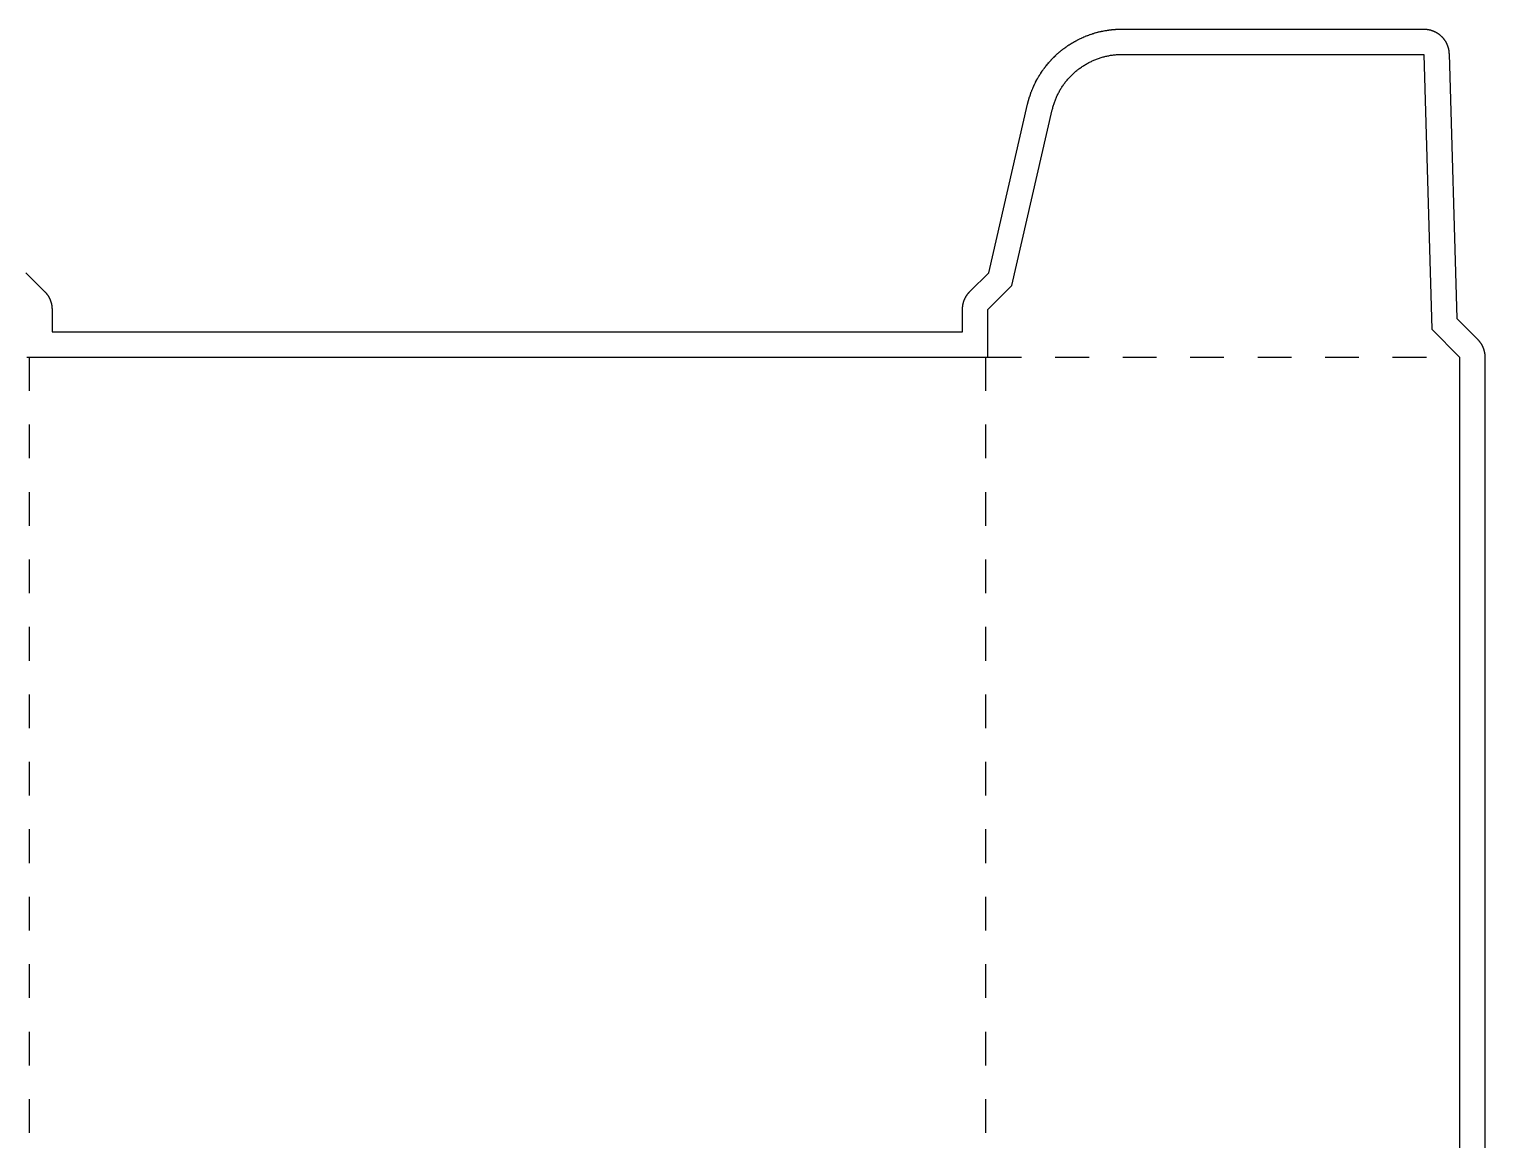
# Model space of a CAD drawing. Extents: x -9 to 1073, y -897 to 0.
# Drawn here: x 555 to 1073, y -502 to -106 of the extents above; entities that cross this region are included whole.
import ezdxf

# ---------------------------------------------------------------- set-up
doc = ezdxf.new("R2010")
doc.units = 0
doc.linetypes.add('DASHED', pattern=[24, 12, -12])
for name, color, linetype in [('BLEED', 3, 'CONTINUOUS'), ('CREASE', 5, 'DASHED'), ('CUT', 1, 'CONTINUOUS')]:
    doc.layers.add(name, color=color, linetype=linetype)

msp = doc.modelspace()

# ---------------------------------------------------------------- linework, layer by layer
at = {"layer": 'BLEED'}
for p, q in [((930.9578, -108.8669), (931.2754, -108.7387)), ((931.2754, -108.7387), (931.3934, -108.6919)), ((931.3934, -108.6919), (931.7131, -108.5681)), ((931.7131, -108.5681), (931.8305, -108.5234)), ((931.8305, -108.5234), (932.1523, -108.4039)), ((932.1523, -108.4039), (932.2589, -108.365)), ((932.2589, -108.365), (932.5814, -108.2498)), ((932.5814, -108.2498), (932.7002, -108.2088)), ((932.7002, -108.2088), (933.025, -108.0979)), ((933.025, -108.0979), (933.1322, -108.0619)), ((933.1322, -108.0619), (933.4577, -107.9554)), ((933.4577, -107.9554), (933.5772, -107.9172)), ((933.5772, -107.9172), (933.9048, -107.815)), ((933.9048, -107.815), (934.0315, -107.7761)), ((934.0315, -107.7761), (934.3598, -107.6789)), ((934.3598, -107.6789), (934.4621, -107.6494)), ((934.4621, -107.6494), (934.7926, -107.5558)), ((934.7926, -107.5558), (934.92, -107.5205)), ((934.92, -107.5205), (935.2512, -107.4319)), ((935.2512, -107.4319), (935.3441, -107.4074)), ((935.3441, -107.4074), (935.676, -107.3225)), ((935.676, -107.3225), (935.8279, -107.2858)), ((935.8279, -107.2858), (936.1613, -107.2066)), ((936.1613, -107.2066), (936.2592, -107.1835)), ((936.2592, -107.1835), (936.594, -107.1079)), ((936.594, -107.1079), (936.7056, -107.0834)), ((936.7056, -107.0834), (937.0411, -107.0122)), ((937.0411, -107.0122), (937.1722, -106.9855)), ((937.1722, -106.9855), (937.5084, -106.9193)), ((937.5084, -106.9193), (937.6214, -106.8977)), ((937.6214, -106.8977), (937.9584, -106.8358)), ((937.9584, -106.8358), (938.093, -106.812)), ((938.093, -106.812), (938.4314, -106.7551)), ((938.4314, -106.7551), (938.5236, -106.74)), ((938.5236, -106.74), (938.862, -106.6867)), ((938.862, -106.6867), (938.9966, -106.6666)), ((938.9966, -106.6666), (939.3365, -106.6183)), ((939.3365, -106.6183), (939.4668, -106.601)), ((939.4668, -106.601), (939.8066, -106.5578)), ((939.8066, -106.5578), (939.9017, -106.5463)), ((939.9017, -106.5463), (940.2422, -106.5067)), ((940.2422, -106.5067), (940.3754, -106.4923)), ((940.3754, -106.4923), (940.7167, -106.4578)), ((940.7167, -106.4578), (940.8478, -106.4455)), ((940.8478, -106.4455), (941.189, -106.416)), ((941.189, -106.416), (941.3028, -106.4066)), ((941.3028, -106.4066), (941.6448, -106.3814)), ((941.6448, -106.3814), (941.7578, -106.3735)), ((941.7578, -106.3735), (942.0998, -106.3526)), ((942.0998, -106.3526), (942.233, -106.3454)), ((942.233, -106.3454), (942.5758, -106.3296)), ((942.5758, -106.3296), (942.6888, -106.3253)), ((942.6888, -106.3253), (943.0315, -106.3138)), ((943.0315, -106.3138), (943.1446, -106.3109)), ((943.1446, -106.3109), (943.4873, -106.3037)), ((943.4873, -106.3037), (943.6198, -106.3015)), ((943.6198, -106.3015), (943.9625, -106.2994)), ((943.9625, -106.2994), (1051.2994, -106.2994)), ((1051.2994, -106.2994), (1051.4131, -106.3001)), ((1051.4131, -106.3001), (1051.5269, -106.3022)), ((1051.5269, -106.3022), (1051.6406, -106.3058)), ((1051.6406, -106.3058), (1051.7544, -106.3109)), ((1051.7544, -106.3109), (1051.8682, -106.3174)), ((1051.8682, -106.3174), (1051.9819, -106.3253)), ((1051.9819, -106.3253), (1052.095, -106.3346)), ((1052.095, -106.3346), (1052.2087, -106.3454)), ((1052.2087, -106.3454), (1052.3218, -106.3577)), ((1052.3218, -106.3577), (1052.4348, -106.3714)), ((1052.4348, -106.3714), (1052.5478, -106.3865)), ((1052.5478, -106.3865), (1052.6602, -106.403)), ((1052.6602, -106.403), (1052.7725, -106.421)), ((1052.7725, -106.421), (1052.8848, -106.4398)), ((1052.8848, -106.4398), (1052.9971, -106.4606)), ((1052.9971, -106.4606), (1053.1087, -106.483)), ((1053.1087, -106.483), (1053.2196, -106.5067)), ((1053.2196, -106.5067), (1053.3312, -106.5319)), ((1053.3312, -106.5319), (1053.4414, -106.5578)), ((1053.4414, -106.5578), (1053.5522, -106.5859)), ((1053.5522, -106.5859), (1053.6617, -106.6147)), ((1053.6617, -106.6147), (1053.7718, -106.6457)), ((1053.7718, -106.6457), (1053.8813, -106.6774)), ((1053.8813, -106.6774), (1053.99, -106.7112)), ((1053.99, -106.7112), (1054.098, -106.7458)), ((1054.098, -106.7458), (1054.206, -106.7818)), ((1054.206, -106.7818), (1054.314, -106.8192)), ((1054.314, -106.8192), (1054.4206, -106.8581)), ((1054.4206, -106.8581), (1054.5271, -106.8984)), ((1054.5271, -106.8984), (1054.633, -106.9394)), ((1054.633, -106.9394), (1054.7388, -106.9826)), ((1054.7388, -106.9826), (1054.8439, -107.0266)), ((1054.8439, -107.0266), (1054.9483, -107.0719)), ((1054.9483, -107.0719), (1055.052, -107.1187)), ((1055.052, -107.1187), (1055.155, -107.167)), ((1055.155, -107.167), (1055.2572, -107.2166)), ((1055.2572, -107.2166), (1055.3594, -107.267)), ((1055.3594, -107.267), (1055.461, -107.3189)), ((1055.461, -107.3189), (1055.561, -107.3722)), ((1055.561, -107.3722), (1055.6611, -107.4269)), ((1055.6611, -107.4269), (1055.7605, -107.483)), ((1055.7605, -107.483), (1055.8591, -107.5399)), ((1055.8591, -107.5399), (1055.957, -107.5982)), ((1055.957, -107.5982), (1056.0535, -107.658)), ((1056.0535, -107.658), (1056.15, -107.7185)), ((1056.15, -107.7185), (1056.2458, -107.7804)), ((1056.2458, -107.7804), (1056.3401, -107.8438)), ((1056.3401, -107.8438), (1056.4344, -107.9078)), ((1056.4344, -107.9078), (1056.5273, -107.9734)), ((1056.5273, -107.9734), (1056.6194, -108.0403)), ((1056.6194, -108.0403), (1056.7109, -108.108)), ((1056.7109, -108.108), (1056.8016, -108.1771)), ((1056.8016, -108.1771), (1056.8909, -108.247)), ((1056.8909, -108.247), (1056.9802, -108.3182)), ((1056.9802, -108.3182), (1057.068, -108.391)), ((1057.068, -108.391), (1057.1544, -108.4644)), ((1057.1544, -108.4644), (1057.2408, -108.5393)), ((1057.2408, -108.5393), (1057.3258, -108.6149)), ((1057.3258, -108.6149), (1057.41, -108.6912)), ((1057.41, -108.6912), (1057.4928, -108.769)), ((922.2235, -114.053), (922.4906, -113.8378)), ((922.4906, -113.8378), (922.5763, -113.7701)), ((922.5763, -113.7701), (922.8456, -113.5584)), ((922.8456, -113.5584), (922.9507, -113.477)), ((922.9507, -113.477), (923.2236, -113.269)), ((923.2236, -113.269), (923.3107, -113.2034)), ((923.3107, -113.2034), (923.5858, -112.999)), ((923.5858, -112.999), (923.6959, -112.9183)), ((923.6959, -112.9183), (923.9738, -112.7182)), ((923.9738, -112.7182), (924.0595, -112.657)), ((924.0595, -112.657), (924.3403, -112.4597)), ((924.3403, -112.4597), (924.4526, -112.3819)), ((924.4526, -112.3819), (924.7363, -112.189)), ((924.7363, -112.189), (924.8278, -112.1278)), ((924.8278, -112.1278), (925.1136, -111.9384)), ((925.1136, -111.9384), (925.2274, -111.8642)), ((925.2274, -111.8642), (925.5161, -111.6792)), ((925.5161, -111.6792), (925.609, -111.6202)), ((925.609, -111.6202), (925.8998, -111.4387)), ((925.8998, -111.4387), (925.9942, -111.3811)), ((925.9942, -111.3811), (926.2872, -111.2033)), ((926.2872, -111.2033), (926.4038, -111.1334)), ((926.4038, -111.1334), (926.6998, -110.9599)), ((926.6998, -110.9599), (926.8013, -110.9016)), ((926.8013, -110.9016), (927.0986, -110.7324)), ((927.0986, -110.7324), (927.203, -110.6741)), ((927.203, -110.6741), (927.5033, -110.5085)), ((927.5033, -110.5085), (927.5998, -110.4559)), ((927.5998, -110.4559), (927.9022, -110.2939)), ((927.9022, -110.2939), (928.0296, -110.227)), ((928.0296, -110.227), (928.3342, -110.07)), ((928.3342, -110.07), (928.4321, -110.0203)), ((928.4321, -110.0203), (928.7388, -109.867)), ((928.7388, -109.867), (928.8526, -109.8108)), ((928.8526, -109.8108), (929.1614, -109.6618)), ((929.1614, -109.6618), (929.2601, -109.615)), ((929.2601, -109.615), (929.5711, -109.4695)), ((929.5711, -109.4695), (929.695, -109.4126)), ((929.695, -109.4126), (930.0074, -109.2722)), ((930.0074, -109.2722), (930.1003, -109.2312)), ((930.1003, -109.2312), (930.4142, -109.0944)), ((930.4142, -109.0944), (930.5374, -109.0418)), ((930.5374, -109.0418), (930.8542, -108.9094)), ((930.8542, -108.9094), (930.9578, -108.8669)), ((1057.4928, -108.769), (1057.5749, -108.8482)), ((1057.5749, -108.8482), (1057.6562, -108.9281)), ((1057.6562, -108.9281), (1057.7362, -109.0087)), ((1057.7362, -109.0087), (1057.8154, -109.0908)), ((1057.8154, -109.0908), (1057.8931, -109.1736)), ((1057.8931, -109.1736), (1057.9702, -109.2578)), ((1057.9702, -109.2578), (1058.0458, -109.3428)), ((1058.0458, -109.3428), (1058.1206, -109.4285)), ((1058.1206, -109.4285), (1058.1948, -109.5149)), ((1058.1948, -109.5149), (1058.2668, -109.6027)), ((1058.2668, -109.6027), (1058.3388, -109.6913)), ((1058.3388, -109.6913), (1058.4086, -109.7806)), ((1058.4086, -109.7806), (1058.4785, -109.8713)), ((1058.4785, -109.8713), (1058.5462, -109.9627)), ((1058.5462, -109.9627), (1058.6131, -110.0549)), ((1058.6131, -110.0549), (1058.6786, -110.1478)), ((1058.6786, -110.1478), (1058.7434, -110.2414)), ((1058.7434, -110.2414), (1058.8068, -110.3357)), ((1058.8068, -110.3357), (1058.8694, -110.4314)), ((1058.8694, -110.4314), (1058.9299, -110.5272)), ((1058.9299, -110.5272), (1058.9897, -110.6244)), ((1058.9897, -110.6244), (1059.048, -110.7216)), ((1059.048, -110.7216), (1059.1056, -110.8202)), ((1059.1056, -110.8202), (1059.1618, -110.9196)), ((1059.1618, -110.9196), (1059.2165, -111.019)), ((1059.2165, -111.019), (1059.2698, -111.1198)), ((1059.2698, -111.1198), (1059.3223, -111.2206)), ((1059.3223, -111.2206), (1059.3734, -111.3228)), ((1059.3734, -111.3228), (1059.4231, -111.425)), ((1059.4231, -111.425), (1059.4714, -111.528)), ((1059.4714, -111.528), (1059.5182, -111.6317)), ((1059.5182, -111.6317), (1059.5642, -111.7361)), ((1059.5642, -111.7361), (1059.6082, -111.8412)), ((1059.6082, -111.8412), (1059.6514, -111.9463)), ((1059.6514, -111.9463), (1059.6931, -112.0522)), ((1059.6931, -112.0522), (1059.7334, -112.1587)), ((1059.7334, -112.1587), (1059.7723, -112.2653)), ((1059.7723, -112.2653), (1059.8105, -112.3726)), ((1059.8105, -112.3726), (1059.8465, -112.4806)), ((1059.8465, -112.4806), (1059.8818, -112.5893)), ((1059.8818, -112.5893), (1059.9149, -112.698)), ((1059.9149, -112.698), (1059.9473, -112.8074)), ((1059.9473, -112.8074), (1059.9782, -112.9169)), ((1059.9782, -112.9169), (1060.0078, -113.0263)), ((1060.0078, -113.0263), (1060.0358, -113.1372)), ((1060.0358, -113.1372), (1060.0625, -113.2474)), ((1060.0625, -113.2474), (1060.0877, -113.359)), ((1060.0877, -113.359), (1060.1114, -113.4698)), ((1060.1114, -113.4698), (1060.1338, -113.5814)), ((1060.1338, -113.5814), (1060.1546, -113.6938)), ((1060.1546, -113.6938), (1060.1748, -113.8054)), ((1060.1748, -113.8054), (1060.1928, -113.9177)), ((1060.1928, -113.9177), (1060.2094, -114.0307)), ((917.0208, -119.3134), (917.2361, -119.0462)), ((917.2361, -119.0462), (917.3038, -118.9642)), ((917.3038, -118.9642), (917.5219, -118.6999)), ((917.5219, -118.6999), (917.5997, -118.607)), ((917.5997, -118.607), (917.8214, -118.3457)), ((917.8214, -118.3457), (917.8999, -118.2535)), ((917.8999, -118.2535), (918.1253, -117.995)), ((918.1253, -117.995), (918.2052, -117.905)), ((918.2052, -117.905), (918.4342, -117.6494)), ((918.4342, -117.6494), (918.5242, -117.5508)), ((918.5242, -117.5508), (918.7567, -117.2988)), ((918.7567, -117.2988), (918.8294, -117.2203)), ((918.8294, -117.2203), (919.0649, -116.9712)), ((919.0649, -116.9712), (919.1578, -116.8747)), ((919.1578, -116.8747), (919.3968, -116.6292)), ((919.3968, -116.6292), (919.4717, -116.5529)), ((919.4717, -116.5529), (919.7136, -116.3102)), ((919.7136, -116.3102), (919.7993, -116.226)), ((919.7993, -116.226), (920.0448, -115.9862)), ((920.0448, -115.9862), (920.1406, -115.8934)), ((920.1406, -115.8934), (920.3897, -115.6572)), ((920.3897, -115.6572), (920.4682, -115.5838)), ((920.4682, -115.5838), (920.7194, -115.3512)), ((920.7194, -115.3512), (920.8188, -115.2612)), ((920.8188, -115.2612), (921.0737, -115.0322)), ((921.0737, -115.0322), (921.163, -114.953)), ((921.163, -114.953), (921.4214, -114.727)), ((921.4214, -114.727), (921.5035, -114.6564)), ((921.5035, -114.6564), (921.7642, -114.4339)), ((921.7642, -114.4339), (921.8772, -114.3389)), ((921.8772, -114.3389), (922.1414, -114.1207)), ((922.1414, -114.1207), (922.2235, -114.053)), ((1060.2094, -114.0307), (1060.2245, -114.1438)), ((1060.2245, -114.1438), (1060.2389, -114.2561)), ((1060.2389, -114.2561), (1060.2511, -114.3698)), ((1060.2511, -114.3698), (1060.2619, -114.4829)), ((1060.2619, -114.4829), (1060.272, -114.5966)), ((1060.272, -114.5966), (1060.2799, -114.7097)), ((1060.2799, -114.7097), (1060.2871, -114.8234)), ((1060.2871, -114.8234), (1060.2922, -114.9372)), ((1060.2922, -114.9372), (1060.2958, -115.0387)), ((1060.2958, -115.0387), (1063.0267, -209.2594)), ((913.6894, -124.3447), (913.8542, -124.0445)), ((913.8542, -124.0445), (913.9162, -123.9336)), ((913.9162, -123.9336), (914.0854, -123.6355)), ((914.0854, -123.6355), (914.1358, -123.5484)), ((914.1358, -123.5484), (914.3086, -123.2518)), ((914.3086, -123.2518), (914.3827, -123.1265)), ((914.3827, -123.1265), (914.5598, -122.8334)), ((914.5598, -122.8334), (914.6124, -122.7478)), ((914.6124, -122.7478), (914.7931, -122.4562)), ((914.7931, -122.4562), (914.8658, -122.341)), ((914.8658, -122.341), (915.0509, -122.0522)), ((915.0509, -122.0522), (915.1164, -121.9514)), ((915.1164, -121.9514), (915.305, -121.6656)), ((915.305, -121.6656), (915.3749, -121.5612)), ((915.3749, -121.5612), (915.5678, -121.2775)), ((915.5678, -121.2775), (915.6305, -121.1868)), ((915.6305, -121.1868), (915.827, -120.9053)), ((915.827, -120.9053), (915.9034, -120.798)), ((915.9034, -120.798), (916.1035, -120.5201)), ((916.1035, -120.5201), (916.1683, -120.4315)), ((916.1683, -120.4315), (916.3721, -120.1558)), ((916.3721, -120.1558), (916.4441, -120.0586)), ((916.4441, -120.0586), (916.6514, -119.7857)), ((916.6514, -119.7857), (916.7256, -119.6899)), ((916.7256, -119.6899), (916.9366, -119.4199)), ((916.9366, -119.4199), (917.0208, -119.3134)), ((911.3998, -129.541), (911.4372, -129.4337)), ((911.4372, -129.4337), (911.5517, -129.1104)), ((911.5517, -129.1104), (911.5985, -128.9815)), ((911.5985, -128.9815), (911.718, -128.6597)), ((911.718, -128.6597), (911.7562, -128.5582)), ((911.7562, -128.5582), (911.8793, -128.2385)), ((911.8793, -128.2385), (911.9232, -128.1276)), ((911.9232, -128.1276), (912.0506, -127.8094)), ((912.0506, -127.8094), (912.0953, -127.6992)), ((912.0953, -127.6992), (912.227, -127.3824)), ((912.227, -127.3824), (912.2767, -127.2658)), ((912.2767, -127.2658), (912.4128, -126.9511)), ((912.4128, -126.9511), (912.4639, -126.8352)), ((912.4639, -126.8352), (912.6043, -126.5227)), ((912.6043, -126.5227), (912.654, -126.4147)), ((912.654, -126.4147), (912.7987, -126.1037)), ((912.7987, -126.1037), (912.8527, -125.9892)), ((912.8527, -125.9892), (913.0018, -125.6803)), ((913.0018, -125.6803), (913.05, -125.5817)), ((913.05, -125.5817), (913.2026, -125.275)), ((913.2026, -125.275), (913.2559, -125.1691)), ((913.2559, -125.1691), (913.4129, -124.8638)), ((913.4129, -124.8638), (913.4762, -124.7443)), ((913.4762, -124.7443), (913.6894, -124.3447)), ((896.5584, -192.965), (910.3918, -133.0474)), ((910.3918, -133.0474), (910.4054, -132.9919)), ((910.4054, -132.9919), (910.4846, -132.6586)), ((910.4846, -132.6586), (910.5163, -132.529)), ((910.5163, -132.529), (910.6006, -132.1963)), ((910.6006, -132.1963), (910.6301, -132.0811)), ((910.6301, -132.0811), (910.7186, -131.7499)), ((910.7186, -131.7499), (910.7453, -131.652)), ((910.7453, -131.652), (910.8374, -131.3222)), ((910.8374, -131.3222), (910.8742, -131.1955)), ((910.8742, -131.1955), (910.9714, -130.8665)), ((910.9714, -130.8665), (911.0059, -130.752)), ((911.0059, -130.752), (911.1074, -130.4244)), ((911.1074, -130.4244), (911.1492, -130.2934)), ((911.1492, -130.2934), (911.2558, -129.9672)), ((911.2558, -129.9672), (911.2896, -129.865)), ((911.2896, -129.865), (911.3998, -129.541)), ((554.071, -192.965), (560.7497, -199.6438)), ((889.8797, -199.6438), (896.5584, -192.965)), ((560.7497, -199.6438), (560.8296, -199.7251)), ((560.8296, -199.7251), (560.9088, -199.8072)), ((560.9088, -199.8072), (560.9866, -199.89)), ((560.9866, -199.89), (561.0636, -199.9742)), ((561.0636, -199.9742), (561.1392, -200.0585)), ((561.1392, -200.0585), (561.2141, -200.1449)), ((561.2141, -200.1449), (561.2875, -200.2313)), ((561.2875, -200.2313), (561.3602, -200.3191)), ((561.3602, -200.3191), (561.4315, -200.4077)), ((561.4315, -200.4077), (561.5014, -200.4977)), ((561.5014, -200.4977), (561.5705, -200.5877)), ((561.5705, -200.5877), (561.6389, -200.6791)), ((561.6389, -200.6791), (561.7058, -200.7713)), ((561.7058, -200.7713), (561.7714, -200.8642)), ((561.7714, -200.8642), (561.8354, -200.9585)), ((561.8354, -200.9585), (561.8988, -201.0528)), ((561.8988, -201.0528), (561.9607, -201.1486)), ((561.9607, -201.1486), (562.0219, -201.2443)), ((562.0219, -201.2443), (562.0817, -201.3415)), ((562.0817, -201.3415), (562.14, -201.4394)), ((562.14, -201.4394), (562.1969, -201.5381)), ((562.1969, -201.5381), (562.253, -201.6367)), ((562.253, -201.6367), (562.3078, -201.7368)), ((562.3078, -201.7368), (562.361, -201.8376)), ((562.361, -201.8376), (562.4129, -201.9384)), ((562.4129, -201.9384), (562.464, -202.0406)), ((888.161, -202.05), (888.2114, -201.9478)), ((888.2114, -201.9478), (888.2633, -201.8462)), ((888.2633, -201.8462), (888.3166, -201.7462)), ((888.3166, -201.7462), (888.3713, -201.6461)), ((888.3713, -201.6461), (888.4274, -201.5467)), ((888.4274, -201.5467), (888.4843, -201.4481)), ((888.4843, -201.4481), (888.5426, -201.3502)), ((888.5426, -201.3502), (888.6024, -201.2537)), ((888.6024, -201.2537), (888.6629, -201.1572)), ((888.6629, -201.1572), (888.7248, -201.0614)), ((888.7248, -201.0614), (888.7882, -200.9671)), ((888.7882, -200.9671), (888.8522, -200.8728)), ((888.8522, -200.8728), (888.9178, -200.7799)), ((888.9178, -200.7799), (888.9847, -200.6878)), ((888.9847, -200.6878), (889.0524, -200.5963)), ((889.0524, -200.5963), (889.1215, -200.5056)), ((889.1215, -200.5056), (889.1914, -200.4163)), ((889.1914, -200.4163), (889.2626, -200.327)), ((889.2626, -200.327), (889.3354, -200.2392)), ((889.3354, -200.2392), (889.4088, -200.1528)), ((889.4088, -200.1528), (889.4837, -200.0664)), ((889.4837, -200.0664), (889.5593, -199.9814)), ((889.5593, -199.9814), (889.6356, -199.8972)), ((889.6356, -199.8972), (889.7134, -199.8144)), ((889.7134, -199.8144), (889.7926, -199.7323)), ((889.7926, -199.7323), (889.8797, -199.6438)), ((562.464, -202.0406), (562.5137, -202.1429)), ((562.5137, -202.1429), (562.5619, -202.2458)), ((562.5619, -202.2458), (562.6087, -202.3495)), ((562.6087, -202.3495), (562.6541, -202.4539)), ((562.6541, -202.4539), (562.6987, -202.559)), ((562.6987, -202.559), (562.7412, -202.6642)), ((562.7412, -202.6642), (562.783, -202.77)), ((562.783, -202.77), (562.8233, -202.8766)), ((562.8233, -202.8766), (562.8622, -202.9838)), ((562.8622, -202.9838), (562.8996, -203.0911)), ((562.8996, -203.0911), (562.9363, -203.1991)), ((562.9363, -203.1991), (562.9709, -203.3078)), ((562.9709, -203.3078), (563.0047, -203.4166)), ((563.0047, -203.4166), (563.0364, -203.5253)), ((563.0364, -203.5253), (563.0674, -203.6354)), ((563.0674, -203.6354), (563.0969, -203.7449)), ((563.0969, -203.7449), (563.1242, -203.8558)), ((563.1242, -203.8558), (563.1509, -203.9659)), ((563.1509, -203.9659), (563.1761, -204.0775)), ((563.1761, -204.0775), (563.1998, -204.1884)), ((563.1998, -204.1884), (563.2222, -204.3)), ((563.2222, -204.3), (563.243, -204.4123)), ((563.243, -204.4123), (563.2625, -204.5246)), ((563.2625, -204.5246), (563.2805, -204.637)), ((563.2805, -204.637), (563.297, -204.7493)), ((563.297, -204.7493), (563.3122, -204.8623)), ((563.3122, -204.8623), (563.3258, -204.9754)), ((563.3258, -204.9754), (563.3388, -205.0884)), ((563.3388, -205.0884), (563.3496, -205.2014)), ((563.3496, -205.2014), (563.359, -205.3152)), ((563.359, -205.3152), (563.3669, -205.429)), ((563.3669, -205.429), (563.3734, -205.542)), ((563.3734, -205.542), (563.3784, -205.6558)), ((563.3784, -205.6558), (563.3827, -205.7695)), ((563.3827, -205.7695), (563.3849, -205.8833)), ((563.3849, -205.8833), (563.3856, -206.0078)), ((563.3856, -206.0078), (563.3856, -214.0157)), ((887.2438, -206.0078), (887.2445, -205.8941)), ((887.2438, -214.0157), (887.2438, -206.0078)), ((887.2445, -205.8941), (887.2466, -205.7803)), ((887.2466, -205.7803), (887.2502, -205.6666)), ((887.2502, -205.6666), (887.2553, -205.5528)), ((887.2553, -205.5528), (887.2618, -205.439)), ((887.2618, -205.439), (887.2697, -205.3253)), ((887.2697, -205.3253), (887.279, -205.2122)), ((887.279, -205.2122), (887.2898, -205.0985)), ((887.2898, -205.0985), (887.3021, -204.9854)), ((887.3021, -204.9854), (887.3158, -204.8724)), ((887.3158, -204.8724), (887.3309, -204.7594)), ((887.3309, -204.7594), (887.3474, -204.647)), ((887.3474, -204.647), (887.3654, -204.5347)), ((887.3654, -204.5347), (887.3842, -204.4224)), ((887.3842, -204.4224), (887.405, -204.3101)), ((887.405, -204.3101), (887.4274, -204.1985)), ((887.4274, -204.1985), (887.4511, -204.0876)), ((887.4511, -204.0876), (887.4763, -203.976)), ((887.4763, -203.976), (887.5022, -203.8658)), ((887.5022, -203.8658), (887.5303, -203.755)), ((887.5303, -203.755), (887.5591, -203.6455)), ((887.5591, -203.6455), (887.5901, -203.5354)), ((887.5901, -203.5354), (887.6218, -203.4259)), ((887.6218, -203.4259), (887.6556, -203.3172)), ((887.6556, -203.3172), (887.6902, -203.2092)), ((887.6902, -203.2092), (887.7262, -203.1012)), ((887.7262, -203.1012), (887.7636, -202.9932)), ((887.7636, -202.9932), (887.8025, -202.8866)), ((887.8025, -202.8866), (887.8428, -202.7801)), ((887.8428, -202.7801), (887.8838, -202.6742)), ((887.8838, -202.6742), (887.927, -202.5684)), ((887.927, -202.5684), (887.971, -202.4633)), ((887.971, -202.4633), (888.0163, -202.3589)), ((888.0163, -202.3589), (888.0631, -202.2552)), ((888.0631, -202.2552), (888.1114, -202.1522)), ((888.1114, -202.1522), (888.161, -202.05)), ((1063.0267, -209.2594), (1070.419, -216.6516)), ((563.3856, -214.0157), (887.2438, -214.0157)), ((1070.419, -216.6516), (1070.4989, -216.733)), ((1070.4989, -216.733), (1070.5781, -216.815)), ((1070.5781, -216.815), (1070.6558, -216.8978)), ((1070.6558, -216.8978), (1070.7329, -216.9821)), ((1070.7329, -216.9821), (1070.8085, -217.0663)), ((1070.8085, -217.0663), (1070.8834, -217.1527)), ((1070.8834, -217.1527), (1070.9568, -217.2391)), ((1070.9568, -217.2391), (1071.0295, -217.327)), ((1071.0295, -217.327), (1071.1008, -217.4155)), ((1071.1008, -217.4155), (1071.1706, -217.5055)), ((1071.1706, -217.5055), (1071.2398, -217.5955)), ((1071.2398, -217.5955), (1071.3082, -217.687)), ((1071.3082, -217.687), (1071.3751, -217.7791)), ((1071.3751, -217.7791), (1071.4406, -217.872)), ((1071.4406, -217.872), (1071.5047, -217.9663)), ((1071.5047, -217.9663), (1071.5681, -218.0606)), ((1071.5681, -218.0606), (1071.63, -218.1564)), ((1071.63, -218.1564), (1071.6912, -218.2522)), ((1071.6912, -218.2522), (1071.751, -218.3494)), ((1071.751, -218.3494), (1071.8093, -218.4473)), ((1071.8093, -218.4473), (1071.8662, -218.5459)), ((1071.8662, -218.5459), (1071.9223, -218.6446)), ((1071.9223, -218.6446), (1071.977, -218.7446)), ((1071.977, -218.7446), (1072.0303, -218.8454)), ((1072.0303, -218.8454), (1072.0822, -218.9462)), ((1072.0822, -218.9462), (1072.1333, -219.0485)), ((1072.1333, -219.0485), (1072.183, -219.1507)), ((1072.183, -219.1507), (1072.2312, -219.2537)), ((1072.2312, -219.2537), (1072.278, -219.3574)), ((1072.278, -219.3574), (1072.3234, -219.4618)), ((1072.3234, -219.4618), (1072.368, -219.5669)), ((1072.368, -219.5669), (1072.4105, -219.672)), ((1072.4105, -219.672), (1072.4522, -219.7778)), ((1072.4522, -219.7778), (1072.4926, -219.8844)), ((1072.4926, -219.8844), (1072.5314, -219.9917)), ((1072.5314, -219.9917), (1072.5689, -220.099)), ((1072.5689, -220.099), (1072.6056, -220.207)), ((1072.6056, -220.207), (1072.6402, -220.3157)), ((1072.6402, -220.3157), (1072.674, -220.4244)), ((1072.674, -220.4244), (1072.7057, -220.5331)), ((1072.7057, -220.5331), (1072.7366, -220.6433)), ((1072.7366, -220.6433), (1072.7662, -220.7527)), ((1072.7662, -220.7527), (1072.7935, -220.8636)), ((1072.7935, -220.8636), (1072.8202, -220.9738)), ((1072.8202, -220.9738), (1072.8454, -221.0854)), ((1072.8454, -221.0854), (1072.8691, -221.1962)), ((1072.8691, -221.1962), (1072.8914, -221.3078)), ((1072.8914, -221.3078), (1072.9123, -221.4202)), ((1072.9123, -221.4202), (1072.9318, -221.5325)), ((1072.9318, -221.5325), (1072.9498, -221.6448)), ((1072.9498, -221.6448), (1072.9663, -221.7571)), ((1072.9663, -221.7571), (1072.9814, -221.8702)), ((1072.9814, -221.8702), (1072.9951, -221.9832)), ((1072.9951, -221.9832), (1073.0081, -222.0962)), ((1073.0081, -222.0962), (1073.0189, -222.2093)), ((1073.0189, -222.2093), (1073.0282, -222.323)), ((1073.0282, -222.323), (1073.0362, -222.4368)), ((1073.0362, -222.4368), (1073.0426, -222.5498)), ((1073.0426, -222.5498), (1073.0477, -222.6636)), ((1073.0477, -222.6636), (1073.052, -222.7774)), ((1073.052, -222.7774), (1073.0542, -222.8911)), ((1073.0542, -222.8911), (1073.0549, -223.0157)), ((1073.0549, -223.0157), (1073.0549, -691.9258))]:
    msp.add_line(p, q, dxfattribs=at)
at = {"layer": 'CREASE'}
for p, q in [((555.2362, -223.0157), (555.2362, -676.5404)), ((895.3937, -223.0157), (895.3937, -676.5404)), ((896.2441, -223.0157), (1064.0551, -223.0157))]:
    msp.add_line(p, q, dxfattribs=at)
at = {"layer": 'CUT'}
for p, q in [((930.3725, -119.2565), (930.6634, -119.075)), ((930.6634, -119.075), (930.9564, -118.8972)), ((930.9564, -118.8972), (931.2523, -118.7237)), ((931.2523, -118.7237), (931.5497, -118.5545)), ((931.5497, -118.5545), (931.8499, -118.3889)), ((931.8499, -118.3889), (932.1523, -118.2269)), ((932.1523, -118.2269), (932.4569, -118.0699)), ((932.4569, -118.0699), (932.7636, -117.9166)), ((932.7636, -117.9166), (933.0725, -117.7675)), ((933.0725, -117.7675), (933.3835, -117.6221)), ((933.3835, -117.6221), (933.696, -117.4817)), ((933.696, -117.4817), (934.0099, -117.3449)), ((934.0099, -117.3449), (934.3267, -117.2124)), ((934.3267, -117.2124), (934.6442, -117.0842)), ((934.6442, -117.0842), (934.9639, -116.9604)), ((934.9639, -116.9604), (935.2858, -116.8409)), ((935.2858, -116.8409), (935.6083, -116.7257)), ((935.6083, -116.7257), (935.933, -116.6148)), ((935.933, -116.6148), (936.2585, -116.5082)), ((936.2585, -116.5082), (936.5861, -116.406)), ((936.5861, -116.406), (936.9144, -116.3088)), ((936.9144, -116.3088), (937.2449, -116.2152)), ((937.2449, -116.2152), (937.5761, -116.1266)), ((937.5761, -116.1266), (937.908, -116.0417)), ((937.908, -116.0417), (938.2414, -115.9625)), ((938.2414, -115.9625), (938.5762, -115.8869)), ((938.5762, -115.8869), (938.9117, -115.8156)), ((938.9117, -115.8156), (939.2479, -115.7494)), ((939.2479, -115.7494), (939.5849, -115.6874)), ((939.5849, -115.6874), (939.9233, -115.6306)), ((939.9233, -115.6306), (940.2617, -115.5773)), ((940.2617, -115.5773), (940.6015, -115.529)), ((940.6015, -115.529), (940.9414, -115.4858)), ((940.9414, -115.4858), (941.2819, -115.4462)), ((941.2819, -115.4462), (941.6232, -115.4117)), ((941.6232, -115.4117), (941.9645, -115.3822)), ((941.9645, -115.3822), (942.3065, -115.357)), ((942.3065, -115.357), (942.6485, -115.3361)), ((942.6485, -115.3361), (942.9912, -115.3202)), ((942.9912, -115.3202), (943.3339, -115.3087)), ((943.3339, -115.3087), (943.6766, -115.3015)), ((943.6766, -115.3015), (944.0194, -115.2994)), ((944.0194, -115.2994), (944.0194, -115.2994)), ((944.0194, -115.2994), (1051.2994, -115.2994)), ((1051.2994, -115.2994), (1051.2994, -115.2994)), ((1051.2994, -115.2994), (1054.134, -213.0948)), ((924.462, -124.4297), (924.6838, -124.1683)), ((924.6838, -124.1683), (924.9091, -123.9098)), ((924.9091, -123.9098), (925.1381, -123.6542)), ((925.1381, -123.6542), (925.3706, -123.4022)), ((925.3706, -123.4022), (925.6061, -123.1531)), ((925.6061, -123.1531), (925.8451, -122.9076)), ((925.8451, -122.9076), (926.087, -122.665)), ((926.087, -122.665), (926.3326, -122.4252)), ((926.3326, -122.4252), (926.5817, -122.189)), ((926.5817, -122.189), (926.833, -121.9565)), ((926.833, -121.9565), (927.0878, -121.7275)), ((927.0878, -121.7275), (927.3463, -121.5014)), ((927.3463, -121.5014), (927.607, -121.279)), ((927.607, -121.279), (927.8712, -121.0608)), ((927.8712, -121.0608), (928.1383, -120.8455)), ((928.1383, -120.8455), (928.4076, -120.6338)), ((928.4076, -120.6338), (928.6805, -120.4258)), ((928.6805, -120.4258), (928.9555, -120.2213)), ((928.9555, -120.2213), (929.2334, -120.0211)), ((929.2334, -120.0211), (929.5142, -119.8238)), ((929.5142, -119.8238), (929.7979, -119.6309)), ((929.7979, -119.6309), (930.0838, -119.4415)), ((930.0838, -119.4415), (930.3725, -119.2565)), ((921.1075, -129.5914), (921.2602, -129.2846)), ((921.2602, -129.2846), (921.4171, -128.9794)), ((921.4171, -128.9794), (921.5784, -128.677)), ((921.5784, -128.677), (921.7433, -128.3767)), ((921.7433, -128.3767), (921.9125, -128.0779)), ((921.9125, -128.0779), (922.0853, -127.782)), ((922.0853, -127.782), (922.2624, -127.489)), ((922.2624, -127.489), (922.4431, -127.1974)), ((922.4431, -127.1974), (922.6282, -126.9086)), ((922.6282, -126.9086), (922.8168, -126.6228)), ((922.8168, -126.6228), (923.0098, -126.3391)), ((923.0098, -126.3391), (923.2063, -126.0576)), ((923.2063, -126.0576), (923.4065, -125.7797)), ((923.4065, -125.7797), (923.6102, -125.5039)), ((923.6102, -125.5039), (923.8176, -125.231)), ((923.8176, -125.231), (924.0286, -124.961)), ((924.0286, -124.961), (924.2438, -124.6939)), ((924.2438, -124.6939), (924.462, -124.4297)), ((919.2406, -134.7386), (919.3248, -134.406)), ((919.3248, -134.406), (919.4134, -134.0748)), ((919.4134, -134.0748), (919.5055, -133.745)), ((919.5055, -133.745), (919.6027, -133.416)), ((919.6027, -133.416), (919.7042, -133.0884)), ((919.7042, -133.0884), (919.8108, -132.7622)), ((919.8108, -132.7622), (919.921, -132.4382)), ((919.921, -132.4382), (920.0354, -132.115)), ((920.0354, -132.115), (920.155, -131.7931)), ((920.155, -131.7931), (920.2781, -131.4734)), ((920.2781, -131.4734), (920.4055, -131.1552)), ((920.4055, -131.1552), (920.5373, -130.8384)), ((920.5373, -130.8384), (920.6734, -130.5238)), ((920.6734, -130.5238), (920.8138, -130.2113)), ((920.8138, -130.2113), (920.9585, -129.9002)), ((920.9585, -129.9002), (921.1075, -129.5914)), ((904.7477, -197.5039), (919.1614, -135.072)), ((919.1614, -135.072), (919.2406, -134.7386)), ((919.1614, -135.072), (919.1614, -135.072)), ((896.2438, -206.0078), (904.7477, -197.5039)), ((904.7477, -197.5039), (904.7477, -197.5039)), ((896.2438, -223.0157), (896.2438, -206.0078)), ((896.2438, -206.0078), (896.2438, -206.0078)), ((1054.134, -213.0948), (1054.134, -213.0948)), ((1054.134, -213.0948), (1064.0549, -223.0157)), ((554.3856, -223.0157), (896.2438, -223.0157)), ((896.2438, -223.0157), (896.2438, -223.0157)), ((1064.0549, -223.0157), (1064.0549, -223.0157)), ((1064.0549, -223.0157), (1064.0549, -675.1418))]:
    msp.add_line(p, q, dxfattribs=at)

doc.saveas('drawing.dxf')
